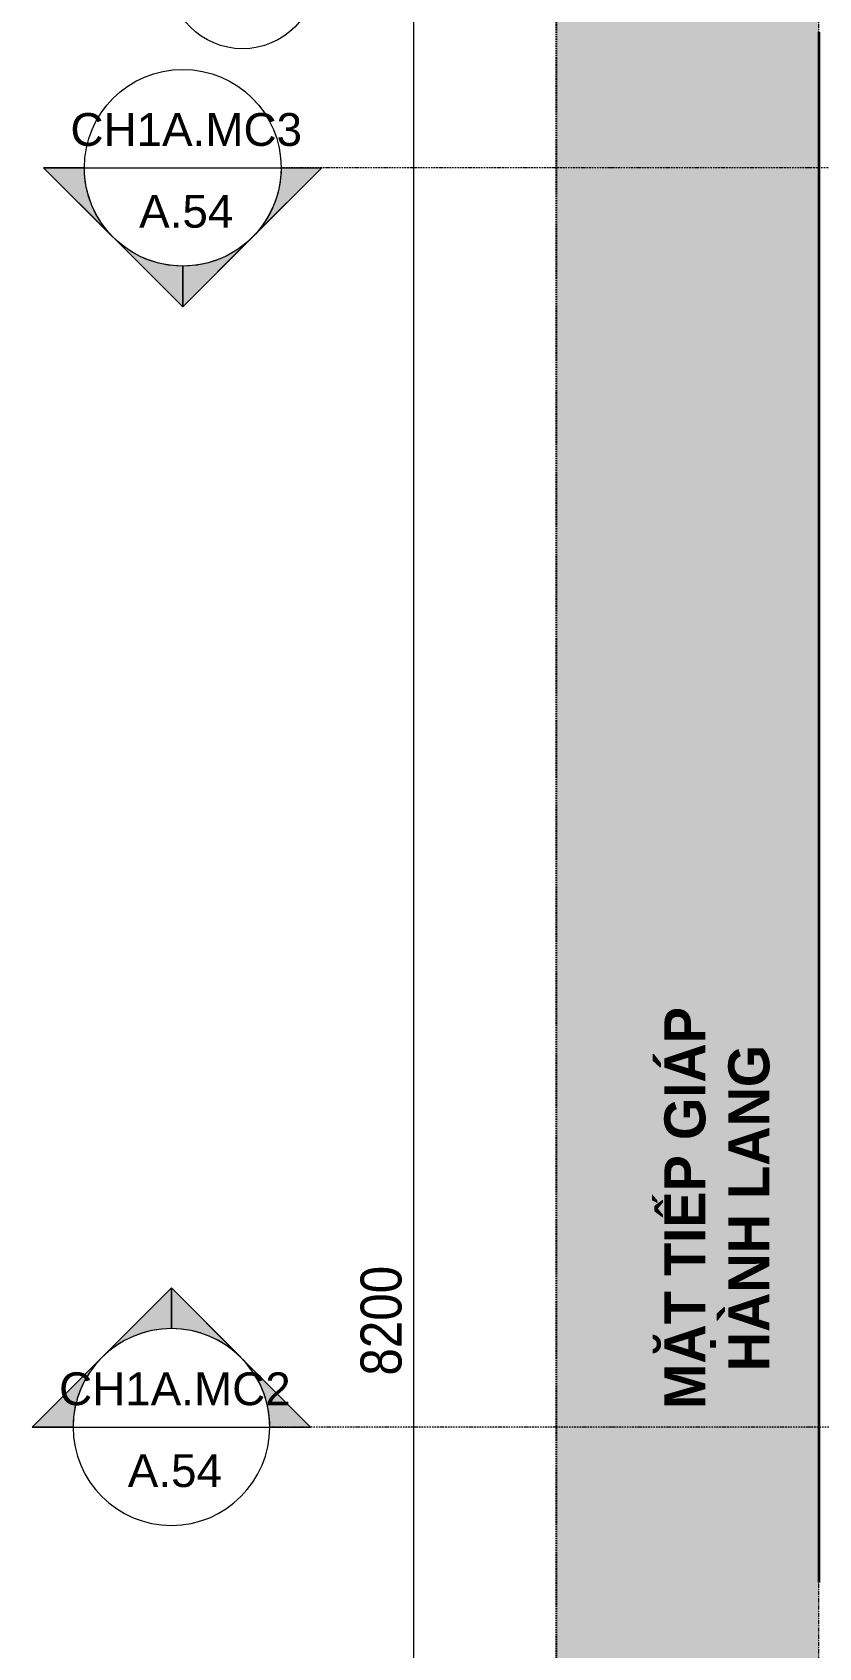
# Model space of a CAD drawing. Header units: millimetres. Extents: x 42054 to 236235, y 253 to 78637.
# Drawn here: x 42054 to 44453, y 64836 to 69762 of the extents above; entities that cross this region are included whole.
import ezdxf

# ---------------------------------------------------------------- set-up
doc = ezdxf.new("R2010")
doc.units = ezdxf.units.MM
for name, pattern in [('Dash - Tight', [4.5, 3, -1.5]), ('Dash Dot 3_16_', [7.9375, 4.7625, -1.5875, 0, -1.5875]), ('Grid Line', [22.225, 12.7, -3.175, 3.175, -3.175]), ('Hidden', [7.14375, 4.7625, -2.38125])]:
    doc.linetypes.add(name, pattern=pattern)
for name, color, linetype, lineweight in [('A-ANNO-DIMS', 211, 'Continuous', 9), ('A-ANNO-DIMS-50', 211, 'Continuous', 9), ('A-DETL-GENF-3', 92, 'Dash - Tight', 18), ('A-DETL-GENF-4', 92, 'Hidden', 25), ('A-WALL-6', 113, 'Continuous', 35), ('G-ANNO-SYMB', 111, 'Continuous', 9), ('G-ANNO-SYMB-1', 111, 'Dash Dot 3_16_', 18), ('G-ANNO-TEXT-1', 7, 'Continuous', 9), ('S-GRID-1', 1, 'Grid Line', 9), ('S-GRID-IDEN', 1, 'Continuous', 9)]:
    doc.layers.add(name, color=color, linetype=linetype, lineweight=lineweight)
doc.layers.add('A-DETL-GENF-2', color=7, linetype='Continuous', lineweight=18, transparency=0.2)
doc.styles.add('Arial_1', font='arial.ttf', dxfattribs={"height": 100})
doc.styles.add('Arial_B_1', font='arialbd.ttf', dxfattribs={"width": 0.95, "height": 125})
doc.styles.add('Tahoma_B', font='tahomabd.ttf', dxfattribs={"height": 162.5})
doc.styles.add('UTM Avo', font='', dxfattribs={"width": 0.9, "height": 125})
doc.styles.get('UTM Avo').set_extended_font_data('UTM Avo')
doc.dimstyles.new('1_Dim_chi_tiet_2_5', dxfattribs={"dimscale": 304.8, "dimtxt": 124.912619, "dimasz": 0.19685, "dimexe": 0.164042, "dimexo": 0.0625, "dimgap": 0.016404, "dimtad": 1, "dimdec": 0, "dimrnd": 5, "dimzin": 0, "dimdsep": 46, "dimtxsty": 'UTM Avo', "dimblk1": 'OBLIQUE', "dimblk2": 'OBLIQUE', "dimsah": 1, "dimcen": 0.09, "dimdle": 0.164042, "dimazin": 0, "dimtfac": 1, "dimtdec": 4, "dimtix": 1, "dimtmove": 0, "dimatfit": 3, "dimfxl": 0.328084, "dimfxlon": 1, "dimtvp": 1, "dimtolj": 1, "dimtzin": 0, "dimarcsym": 2})

# ---------------------------------------------------------------- blocks, each defined once
blk = doc.blocks.new('BORDER VIEW - BORDER VIEW-2565244-TKCS_CĂN HỘ LOẠI 1A - MẶT BẰNG')
at = {"layer": 'A-DETL-GENF-4'}
blk.add_line((0, 150), (0, 9663.2), dxfattribs=at)
blk = doc.blocks.new('Grid - M_Grid Head - Circle-353313-TKCS_CĂN HỘ LOẠI 1A - MẶT BẰNG')
at = {"layer": 'S-GRID-IDEN'}
blk.add_circle((0, 0), 4.5, dxfattribs=at)
blk = doc.blocks.new('DIMBLOCK8-TKCS_CĂN HỘ LOẠI 1A - MẶT BẰNG')
at = {"layer": 'A-ANNO-DIMS-50', "lineweight": 25}
for p, q in [((43217.6, 69936.9), (43187.6, 69966.9)), ((43217.6, 69936.9), (43247.6, 69906.9)), ((43217.6, 61736.9), (43187.6, 61766.9)), ((43217.6, 61736.9), (43247.6, 61706.9))]:
    blk.add_line(p, q, dxfattribs=at)
at = {"layer": 'A-ANNO-DIMS-50'}
for p, q in [((43117.6, 69936.9), (43267.6, 69936.9)), ((43217.6, 69936.9), (43117.6, 69936.9)), ((43217.6, 61736.9), (43217.6, 69936.9)), ((43117.6, 61736.9), (43267.6, 61736.9)), ((43217.6, 61736.9), (43117.6, 61736.9))]:
    blk.add_line(p, q, dxfattribs=at)
at = {"layer": 'A-ANNO-DIMS-50', "color": 0, "insert": (43055.3, 65665.8), "char_height": 125, "width": 410.824, "attachment_point": 1, "rotation": 90, "line_spacing_factor": 1.110334, "style": 'UTM Avo'}
blk.add_mtext('8200', dxfattribs=at)
blk = doc.blocks.new('_Oblique')
at = {"color": 0, "linetype": 'ByBlock', "lineweight": -2}
blk.add_line((-0.5, -0.5), (0.5, 0.5), dxfattribs=at)
blk = doc.blocks.new('Section - M_Section Head - Filled-352373-TKCS_CĂN HỘ LOẠI 1A - MẶT BẰNG')
at = {"layer": 'G-ANNO-SYMB'}
h = blk.add_hatch(color=256, dxfattribs=at)
edge = h.paths.add_edge_path()
edge.add_line((-6, 8.485), (-6, 6))
edge.add_arc((-6, 0), 6, 90, 135)
edge.add_line((-10.243, 4.243), (-6, 8.485))
h = blk.add_hatch(color=256, dxfattribs=at)
edge = h.paths.add_edge_path()
edge.add_line((-6, 8.485), (-1.757, 4.243))
edge.add_arc((-6, 0), 6, 45, 90)
edge.add_line((-6, 6), (-6, 8.485))
h = blk.add_hatch(color=256, dxfattribs=at)
edge = h.paths.add_edge_path()
edge.add_line((-14.485, 0), (-10.243, 4.243))
edge.add_arc((-6, 0), 6, 135, 180)
edge.add_line((-12, 0), (-14.485, 0))
h = blk.add_hatch(color=256, dxfattribs=at)
edge = h.paths.add_edge_path()
edge.add_line((2.485, 0), (0, 0))
edge.add_arc((-6, 0), 6, 360, 405)
edge.add_line((-1.757, 4.243), (2.485, 0))
for p, q in [((-6, 8.485), (-14.485, 0)), ((-6, 8.485), (-10.243, 4.243)), ((-6, 8.485), (2.485, 0)), ((-6, 6), (-6, 8.485)), ((-6, 8.485), (-6, 6)), ((-1.757, 4.243), (-6, 8.485)), ((-10.243, 4.243), (-14.485, 0)), ((2.485, 0), (-1.757, 4.243)), ((-14.485, 0), (-12, 0)), ((0, 0), (2.485, 0)), ((-12, 0), (-14.485, 0)), ((0, 0), (2.485, 0))]:
    blk.add_line(p, q, dxfattribs=at)
for start, end in [(360, 180), (90, 135), (45, 90), (135, 180), (360, 45), (180, 360)]:
    blk.add_arc((-6, 0), 6, start, end, dxfattribs=at)

msp = doc.modelspace()

# ---------------------------------------------------------------- hatches: boundary and pattern name
at = {"layer": 'A-DETL-GENF-2'}
h = msp.add_hatch(color=256, dxfattribs=at)
h.paths.add_polyline_path([(43802.6, 61001.9), (55281.7, 61001.9), (55320.5, 61007), (55356.7, 61022), (55387.7, 61045.9), (55411.6, 61076.9), (55426.5, 61113.1), (55431.7, 61151.9), (55431.7, 69761.9), (53452.6, 69761.9), (53452.6, 64258.6), (54652.6, 64258.6), (54652.6, 61511.9), (52728.4, 61511.6), (52716.9, 61503.3), (52706, 61499), (52694.4, 61497.5), (52681.9, 61499.1), (52670.3, 61503.9), (52660, 61511.9), (52602.6, 61511.9), (52602.6, 61635.3), (45752.6, 61635.3), (45752.6, 61511.9), (44452.6, 61511.9), (44452.6, 70111.9), (45752.6, 70111.9), (45752.6, 70035.3), (48752.6, 70035.3), (48752.6, 70061.9), (49352.6, 70061.9), (49352.6, 70035.3), (52752.6, 70035.3), (52752.6, 70111.9), (53602.6, 70111.9), (53602.6, 69961.8), (55431.7, 69961.8), (55431.7, 70665.1), (55426.5, 70703.9), (55411.6, 70740.1), (55387.7, 70771.2), (55356.7, 70795), (55320.5, 70810), (55281.7, 70815.1), (43802.6, 70815.1), (43763.8, 70810), (43727.6, 70795), (43696.6, 70771.2), (43672.7, 70740.1), (43657.7, 70703.9), (43652.6, 70665.1), (43652.6, 61151.9), (43657.7, 61113.1), (43672.7, 61076.9), (43696.6, 61045.9), (43727.6, 61022), (43763.8, 61007)])
h.paths.add_polyline_path([(52694.4, 61500.6), (52706.8, 61502.5), (52718.4, 61507.9), (52723.7, 61511.9), (52665, 61511.9), (52671.9, 61506.7), (52682.7, 61502.2)])
h.paths.add_polyline_path([(53887.5, 70076.8), (53885.2, 70092.6), (53879.9, 70105.2), (53869.6, 70118), (53859.1, 70126), (53845.4, 70131.7), (53830.7, 70133.7), (53814.9, 70131.3), (53802.3, 70126), (53790.5, 70117), (53781.4, 70105.2), (53775.7, 70090.8), (53773.8, 70076.8), (53769.8, 70076.8), (53771.9, 70092.6), (53778, 70107.2), (53787.7, 70119.8), (53802.3, 70130.3), (53816, 70135.7), (53830.7, 70137.7), (53846.4, 70135.6), (53861.1, 70129.5), (53873.7, 70119.8), (53883.4, 70107.2), (53889.5, 70092.6), (53891.5, 70076.8), (53889.5, 70076.8)])

# ---------------------------------------------------------------- linework, layer by layer
at = {"layer": 'A-WALL-6'}
msp.add_line((44452.6, 69761.9), (44452.6, 65035.3), dxfattribs=at)
at = {"layer": 'G-ANNO-SYMB'}
for p, q in [((42213.2, 69349), (42813.2, 69349)), ((42178.6, 65509), (42778.6, 65509))]:
    msp.add_line(p, q, dxfattribs=at)
at = {"layer": 'G-ANNO-SYMB-1'}
for p, q in [((55813.5, 69349), (42813.2, 69349)), ((51412, 65509), (42778.6, 65509))]:
    msp.add_line(p, q, dxfattribs=at)
at = {"layer": 'S-GRID-1'}
msp.add_line((44452.6, 61240.5), (44452.6, 70479.1), dxfattribs=at)

# ---------------------------------------------------------------- block references
at = {"layer": 'A-DETL-GENF-3'}
msp.add_blockref('BORDER VIEW - BORDER VIEW-2565244-TKCS_CĂN HỘ LOẠI 1A - MẶT BẰNG', (43652.6, 61001.9), dxfattribs=at)
at = {"layer": 'G-ANNO-SYMB', "extrusion": (0, 0, -1), "xscale": 49.99999999999998, "yscale": 49.99999999999998, "zscale": 49.99999999999998, "rotation": 180}
msp.add_blockref('Section - M_Section Head - Filled-352373-TKCS_CĂN HỘ LOẠI 1A - MẶT BẰNG', (-42813.2, 69349), dxfattribs=at)
at = {"layer": 'G-ANNO-SYMB', "xscale": 49.99999999999998, "yscale": 49.99999999999998, "zscale": 49.99999999999998}
msp.add_blockref('Section - M_Section Head - Filled-352373-TKCS_CĂN HỘ LOẠI 1A - MẶT BẰNG', (42778.6, 65509), dxfattribs=at)
at = {"layer": 'S-GRID-IDEN', "xscale": 49.99999999999998, "yscale": 49.99999999999998, "zscale": 49.99999999999998, "rotation": 89.99999999999984}
msp.add_blockref('Grid - M_Grid Head - Circle-353313-TKCS_CĂN HỘ LOẠI 1A - MẶT BẰNG', (42695.5, 69936.9), dxfattribs=at)

# ---------------------------------------------------------------- texts
at = {"layer": 'G-ANNO-SYMB', "char_height": 100, "attachment_point": 5, "line_spacing_factor": 0.936439, "style": 'Arial_1'}
for s, insert, width in [('\\pt635,1270,1905,2540,3175,3810,4445,5080,5715,6350,6985,7620,8255,8890,9525,10160,10795,11430,12065,12700,13335,13970,14605,15240,15875,16510,17145,17780,18415,19050,19685,20320;CH1A.MC3', (42523.8, 69464.9), 721), ('\\pt635,1270,1905,2540,3175,3810,4445,5080,5715,6350,6985,7620,8255,8890,9525,10160,10795,11430,12065,12700,13335,13970,14605,15240,15875,16510,17145,17780,18415,19050,19685,20320;A.54', (42523.8, 69215.5), 297.5), ('\\pt635,1270,1905,2540,3175,3810,4445,5080,5715,6350,6985,7620,8255,8890,9525,10160,10795,11430,12065,12700,13335,13970,14605,15240,15875,16510,17145,17780,18415,19050,19685,20320;CH1A.MC2', (42489.2, 65624.9), 721), ('\\pt635,1270,1905,2540,3175,3810,4445,5080,5715,6350,6985,7620,8255,8890,9525,10160,10795,11430,12065,12700,13335,13970,14605,15240,15875,16510,17145,17780,18415,19050,19685,20320;A.54', (42489.2, 65375.5), 297.5)]:
    msp.add_mtext(s, dxfattribs=dict(at, insert=insert, width=width))
at = {"layer": 'G-ANNO-TEXT-1', "insert": (44142.9, 66176.8), "char_height": 125, "width": 1332.375, "attachment_point": 5, "rotation": 90, "line_spacing_factor": 0.936439, "style": 'Arial_B_1'}
msp.add_mtext('\\pt570,1140,1710,2280,2850,3420,3990,4560,5130,5700,6270,6840,7410,7980,8550,9120,9690,10260,10830,11400,11970,12540,13110,13680,14250,14820,15390,15960,16530,17100,17670,18240;MẶT TIẾP GIÁP\\PHÀNH LANG', dxfattribs=at)

# ---------------------------------------------------------------- dimensions: what is measured, and where the dimension line sits
at = {"layer": 'A-ANNO-DIMS'}
dim = msp.add_linear_dim(base=(43217.6, 69936.9), p1=(43117.6, 61736.9), p2=(43117.6, 69936.9), angle=90, dimstyle='1_Dim_chi_tiet_2_5', override={"dimpost": '<>', "dimfxl": 8200}, dxfattribs=at)
dim.commit()
dim.dimension.update_dxf_attribs({"geometry": 'DIMBLOCK8-TKCS_CĂN HỘ LOẠI 1A - MẶT BẰNG', "text_midpoint": (43148, 65836.9)})

# ---------------------------------------------------------------- next in the draw order: texts
at = {"layer": 'S-GRID-IDEN', "insert": (42695, 69879.7), "char_height": 162.5, "width": 129, "attachment_point": 5, "line_spacing_factor": 0.996129, "style": 'Tahoma_B', "bg_fill": 3, "box_fill_scale": 1.25, "bg_fill_color": 256, "bg_fill_true_color": 13158600, "bg_fill_transparency": 0}
msp.add_mtext('\\pt634.99962,1269.99925,1905.0005,2540.00013,3174.99975,3809.99937,4445.00062,5080.00025,5714.99987,6349.9995,6985.00075,7620.00037,8255,8889.99962,9524.99925,10160.0005,10795.00013,11429.99975,12064.99938,12700.00063,13335.00025,13969.99988,14604.9995,15240.00075,15875.00038,16510,17144.99963,17779.99925,18415.0005,19050.00013,19684.99975,20319.99938;L', dxfattribs=at)

doc.saveas('drawing.dxf')
